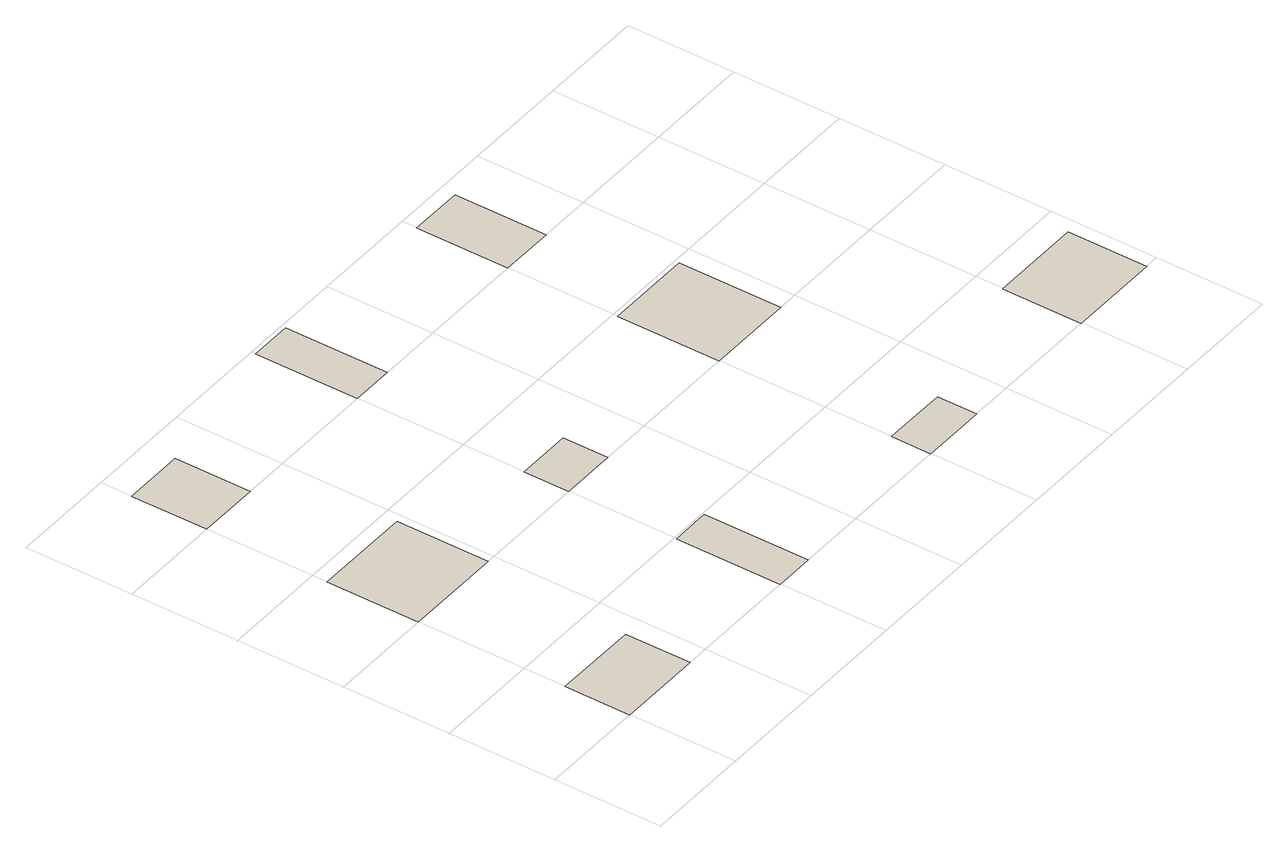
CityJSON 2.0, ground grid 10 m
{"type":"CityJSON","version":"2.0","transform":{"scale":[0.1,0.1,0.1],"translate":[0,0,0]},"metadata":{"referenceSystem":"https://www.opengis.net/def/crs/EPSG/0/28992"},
"CityObjects":{
"building1":{"type":"Building","attributes":{"roofType":"Hipped","yearOfConstruction":1963,"function":"Residential","storeysAboveGround":2},"geometry":[{"type":"MultiSurface","lod":"0","boundaries":[[[0,1,2,3]]]}]},
"building2":{"type":"Building","attributes":{"roofType":"Shed","yearOfConstruction":2009,"function":"Residential","storeysAboveGround":2},"geometry":[{"type":"MultiSurface","lod":"0","boundaries":[[[4,5,6,7]]]}]},
"building3":{"type":"Building","attributes":{"roofType":"Gabled","yearOfConstruction":2002,"function":"Residential","storeysAboveGround":2},"geometry":[{"type":"MultiSurface","lod":"0","boundaries":[[[8,9,10,11]]]}]},
"building4":{"type":"Building","attributes":{"roofType":"Shed","yearOfConstruction":1948,"function":"Residential","storeysAboveGround":2},"geometry":[{"type":"MultiSurface","lod":"0","boundaries":[[[12,13,14,15]]]}]},
"building5":{"type":"Building","attributes":{"roofType":"Flat","yearOfConstruction":1955,"function":"Industrial","storeysAboveGround":4},"geometry":[{"type":"MultiSurface","lod":"0","boundaries":[[[16,17,18,19]]]}]},
"building6":{"type":"Building","attributes":{"roofType":"Hipped","yearOfConstruction":1988,"function":"Residential","storeysAboveGround":2},"geometry":[{"type":"MultiSurface","lod":"0","boundaries":[[[20,21,22,23]]]}]},
"building7":{"type":"Building","attributes":{"roofType":"Flat","yearOfConstruction":2004,"function":"Industrial","storeysAboveGround":5},"geometry":[{"type":"MultiSurface","lod":"0","boundaries":[[[24,25,26,27]]]}]},
"building8":{"type":"Building","attributes":{"roofType":"Flat","yearOfConstruction":1948,"function":"Residential","storeysAboveGround":2},"geometry":[{"type":"MultiSurface","lod":"0","boundaries":[[[28,29,30,31]]]}]},
"building9":{"type":"Building","attributes":{"roofType":"Flat","yearOfConstruction":1962,"function":"Residential","storeysAboveGround":5},"geometry":[{"type":"MultiSurface","lod":"0","boundaries":[[[32,33,34,35]]]}]},
"building10":{"type":"Building","attributes":{"roofType":"Flat","yearOfConstruction":1996,"function":"Residential","storeysAboveGround":5},"geometry":[{"type":"MultiSurface","lod":"0","boundaries":[[[36,37,38,39]]]}]}
},
"vertices":[
[80,0,0],[80,61,0],[0,61,0],[0,0,0],
[93,200,0],[93,286,0],[0,286,0],[0,200,0],
[58,400,0],[58,471,0],[0,471,0],[0,400,0],
[237,0,0],[237,98,0],[200,98,0],[200,0,0],
[252,200,0],[252,242,0],[200,242,0],[200,200,0],
[240,400,0],[240,496,0],[200,496,0],[200,400,0],
[461,0,0],[461,37,0],[400,37,0],[400,0,0],
[482,200,0],[482,296,0],[400,296,0],[400,200,0],
[451,400,0],[451,486,0],[400,486,0],[400,400,0],
[687,0,0],[687,74,0],[600,74,0],[600,0,0]
]}
